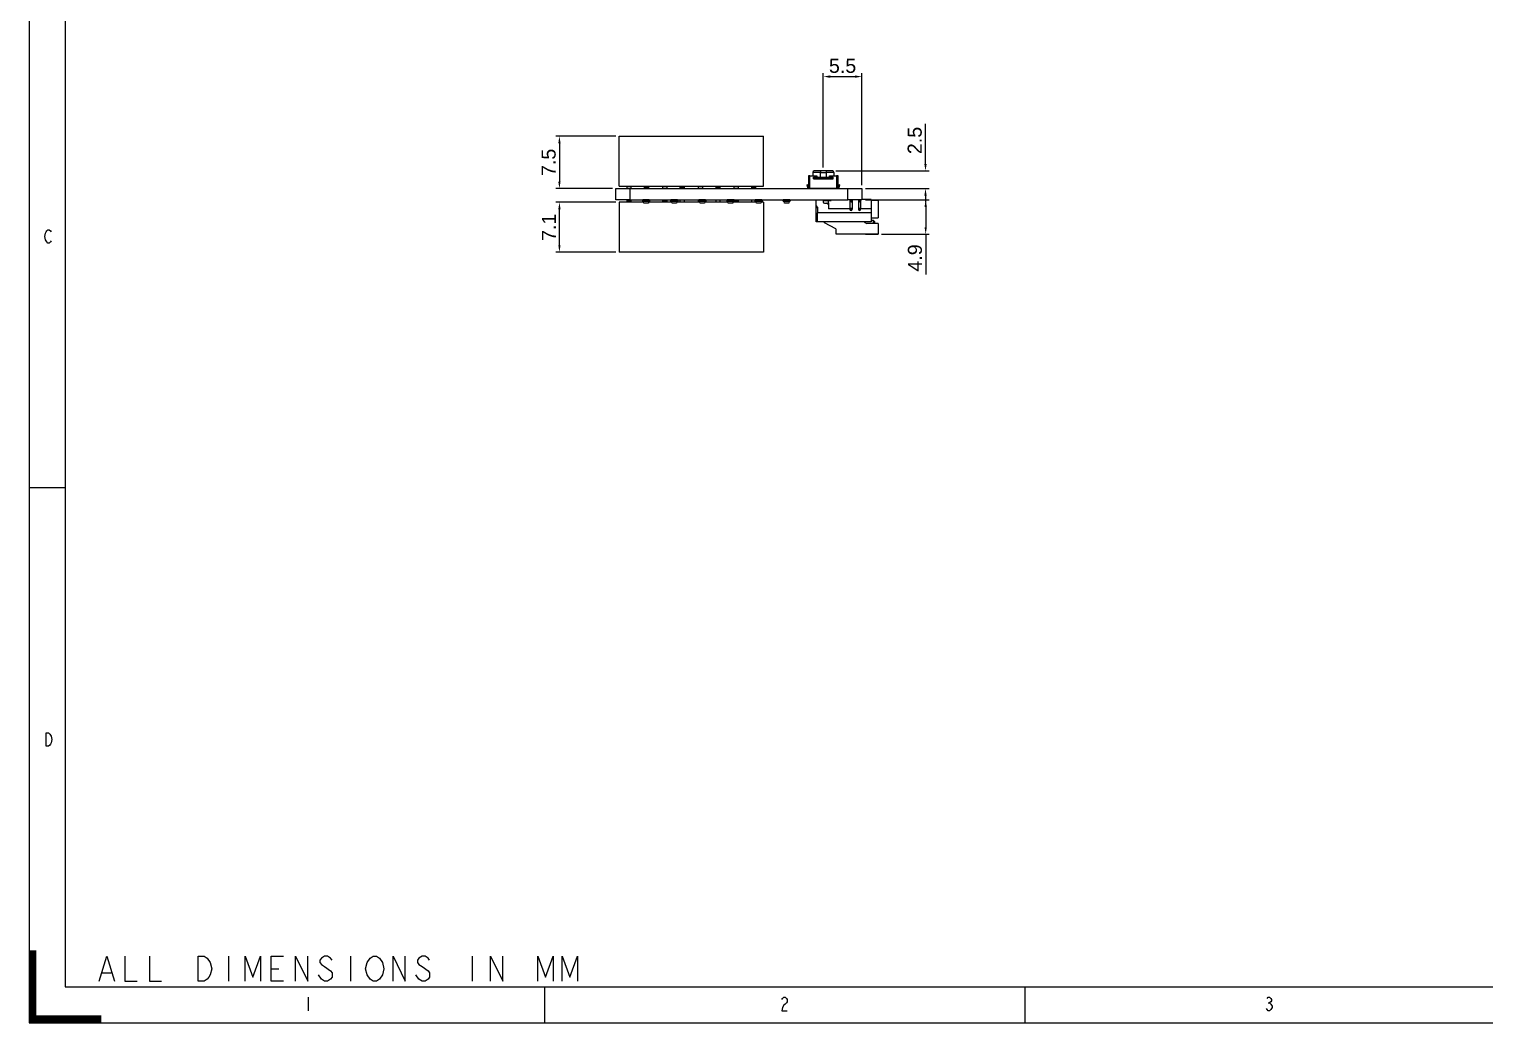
# Model space of a CAD drawing. Header units: millimetres. Extents: x -41 to 379, y -37 to 257.
# Drawn here: x -41.1 to 165.9, y -37.1 to 104.2 of the extents above; entities that cross this region are included whole.
import ezdxf
from ezdxf.lldxf.tags import DXFTag

# ---------------------------------------------------------------- set-up
doc = ezdxf.new("R2010")
doc.units = ezdxf.units.MM
doc.layers.add('1', color=7, linetype='Continuous')
doc.layers.add('EFEXPLORER-ENCLOSURE-DXF_FORMAT', color=7, linetype='Continuous')
doc.styles.get("Standard").update_dxf_attribs({"font": 'arial.ttf'})
tags = doc.linetypes.add('DASHED', pattern=[25.72, 12.86, -12.86]).pattern_tags.tags
tags[6:7] = [DXFTag(74, 4), DXFTag(75, 0), DXFTag(340, '0'), DXFTag(46, 0.0), DXFTag(50, 0.0), DXFTag(44, 0.0), DXFTag(45, 0.0)]
tags[4:5] = [DXFTag(74, 4), DXFTag(75, 0), DXFTag(340, '0'), DXFTag(46, 0.0), DXFTag(50, 0.0), DXFTag(44, 0.0), DXFTag(45, 0.0)]
doc.dimstyles.get("Standard").update_dxf_attribs({"dimtxt": 2, "dimasz": 1, "dimexe": 0.5, "dimexo": 0.5, "dimgap": 0.5, "dimtad": 1, "dimdec": 1, "dimzin": 0, "dimdsep": 46, "dimtxsty": 'Standard', "dimcen": 0.09, "dimclrd": 1, "dimclre": 3, "dimclrt": 6, "dimadec": 0, "dimazin": 0, "dimtfac": 1, "dimtdec": 1, "dimtofl": 0, "dimtmove": 0, "dimatfit": 3, "dimfxl": 1, "dimtolj": 1, "dimtzin": 0, "dimarcsym": 0})

# ---------------------------------------------------------------- blocks, each defined once
blk = doc.blocks.new('*D38')
at = {"color": 3, "lineweight": -2}
for p, q in [((42.3, 89), (33.79, 89)), ((41.82, 81.55), (33.79, 81.55))]:
    blk.add_line(p, q, dxfattribs=at)
at = {"color": 1, "lineweight": -2}
blk.add_line((34.29, 88), (34.29, 82.55), dxfattribs=at)
at = {"color": 1, "lineweight": 18}
for points in [[(34.13, 88), (34.46, 88), (34.29, 89)], [(34.13, 82.55), (34.46, 82.55), (34.29, 81.55)]]:
    blk.add_solid(points, dxfattribs=at)
at = {"layer": 'Defpoints', "color": 0, "lineweight": 18}
for p in [(42.8, 89), (34.29, 81.55), (42.32, 81.55)]:
    blk.add_point(p, dxfattribs=at)
at = {"color": 6, "lineweight": 18, "insert": (32.77, 85.27), "char_height": 2, "attachment_point": 5, "rotation": 90}
blk.add_mtext('\\A1;7.5', dxfattribs=at)
blk = doc.blocks.new('*D39')
at = {"color": 3, "lineweight": -2}
for p, q in [((42.3, 79.6), (33.79, 79.6)), ((42.3, 72.5), (33.79, 72.5))]:
    blk.add_line(p, q, dxfattribs=at)
at = {"color": 1, "lineweight": -2}
blk.add_line((34.29, 73.5), (34.29, 78.6), dxfattribs=at)
at = {"color": 1, "lineweight": 18}
for points in [[(34.13, 78.6), (34.46, 78.6), (34.29, 79.6)], [(34.13, 73.5), (34.46, 73.5), (34.29, 72.5)]]:
    blk.add_solid(points, dxfattribs=at)
at = {"layer": 'Defpoints', "color": 0, "lineweight": 18}
for p in [(34.29, 79.6), (42.8, 79.6), (42.8, 72.5)]:
    blk.add_point(p, dxfattribs=at)
at = {"color": 6, "lineweight": 18, "insert": (32.79, 76.05), "char_height": 2, "attachment_point": 5, "rotation": 90}
blk.add_mtext('\\A1;7.1', dxfattribs=at)
blk = doc.blocks.new('*D40')
at = {"color": 1, "lineweight": -2}
for p, q in [((86.37, 85.05), (86.37, 90.74)), ((86.37, 80.55), (86.37, 79.55))]:
    blk.add_line(p, q, dxfattribs=at)
at = {"color": 3, "lineweight": -2}
for p, q in [((73.62, 84.05), (86.87, 84.05)), ((77.82, 81.55), (86.87, 81.55))]:
    blk.add_line(p, q, dxfattribs=at)
at = {"color": 1, "lineweight": 18}
for points in [[(86.2, 85.05), (86.53, 85.05), (86.37, 84.05)], [(86.2, 80.55), (86.53, 80.55), (86.37, 81.55)]]:
    blk.add_solid(points, dxfattribs=at)
at = {"layer": 'Defpoints', "color": 0, "lineweight": 18}
for p in [(73.12, 84.05), (86.37, 84.05), (77.32, 81.55)]:
    blk.add_point(p, dxfattribs=at)
at = {"color": 6, "lineweight": 18, "insert": (84.84, 88.39), "char_height": 2, "attachment_point": 5, "rotation": 90}
blk.add_mtext('\\A1;2.5', dxfattribs=at)
blk = doc.blocks.new('*D41')
at = {"color": 3, "lineweight": -2}
for p, q in [((77.82, 79.95), (86.89, 79.95)), ((80.12, 75.05), (86.89, 75.05))]:
    blk.add_line(p, q, dxfattribs=at)
at = {"color": 1, "lineweight": -2}
for p, q in [((86.39, 78.95), (86.39, 76.05)), ((86.39, 75.05), (86.39, 69.32))]:
    blk.add_line(p, q, dxfattribs=at)
at = {"color": 1, "lineweight": 18}
for points in [[(86.23, 78.95), (86.56, 78.95), (86.39, 79.95)], [(86.23, 76.05), (86.56, 76.05), (86.39, 75.05)]]:
    blk.add_solid(points, dxfattribs=at)
at = {"layer": 'Defpoints', "color": 0, "lineweight": 18}
for p in [(77.32, 79.95), (79.62, 75.05), (86.39, 75.05)]:
    blk.add_point(p, dxfattribs=at)
at = {"color": 6, "lineweight": 18, "insert": (84.87, 71.68), "char_height": 2, "attachment_point": 5, "rotation": 90}
blk.add_mtext('\\A1;4.9', dxfattribs=at)
blk = doc.blocks.new('*D44')
at = {"color": 3, "lineweight": -2}
for p, q in [((71.82, 84.55), (71.82, 97.97)), ((77.32, 82.05), (77.32, 97.97))]:
    blk.add_line(p, q, dxfattribs=at)
at = {"color": 1, "lineweight": -2}
blk.add_line((72.82, 97.47), (76.32, 97.47), dxfattribs=at)
at = {"color": 1, "lineweight": 18}
for points in [[(72.82, 97.64), (72.82, 97.3), (71.82, 97.47)], [(76.32, 97.64), (76.32, 97.3), (77.32, 97.47)]]:
    blk.add_solid(points, dxfattribs=at)
at = {"layer": 'Defpoints', "color": 0, "lineweight": 18}
for p in [(77.32, 97.47), (71.82, 84.05), (77.32, 81.55)]:
    blk.add_point(p, dxfattribs=at)
at = {"color": 6, "lineweight": 18, "insert": (74.57, 98.99), "char_height": 2, "attachment_point": 5}
blk.add_mtext('\\A1;5.5', dxfattribs=at)

msp = doc.modelspace()

# ---------------------------------------------------------------- linework, layer by layer
at = {"layer": '1'}
for p, q in [((42.8, 81.9), (42.8, 89)), ((42.8, 89), (63.32, 89)), ((63.32, 81.9), (63.32, 89)), ((69.72, 83.35), (69.72, 81.57)), ((69.92, 83.35), (70.92, 83.35)), ((69.92, 81.57), (69.92, 83.35)), ((70.32, 83.85), (70.32, 83.35)), ((70.42, 83.15), (73.22, 83.15)), ((70.42, 82.95), (70.42, 83.15)), ((70.92, 83.15), (70.42, 83.15)), ((70.42, 83.15), (70.42, 82.95)), ((70.42, 82.95), (73.22, 82.95)), ((73.22, 82.95), (70.42, 82.95)), ((70.92, 83.35), (70.92, 83.15)), ((72.22, 84.05), (71.42, 84.05)), ((71.42, 83.85), (72.22, 83.85)), ((71.42, 83.15), (71.42, 83.85)), ((72.22, 83.85), (72.22, 83.15)), ((72.72, 83.35), (73.72, 83.35)), ((72.72, 83.15), (72.72, 83.35)), ((73.22, 83.15), (72.72, 83.15)), ((73.22, 82.95), (73.22, 83.15)), ((73.22, 82.95), (73.22, 83.15)), ((73.32, 83.85), (73.32, 83.35)), ((73.72, 83.35), (73.72, 81.57)), ((73.92, 81.57), (73.92, 83.35)), ((42.32, 79.95), (42.32, 81.55)), ((42.8, 81.9), (63.32, 81.9)), ((43.87, 81.6), (44.47, 81.6)), ((44.32, 81.55), (75.32, 81.55)), ((44.32, 81.55), (44.32, 79.95)), ((46.47, 81.8), (46.41, 81.8)), ((46.41, 81.6), (46.41, 81.8)), ((46.47, 81.6), (46.41, 81.6)), ((46.47, 81.6), (46.47, 81.8)), ((47.01, 81.8), (46.95, 81.8)), ((46.95, 81.6), (46.95, 81.8)), ((47.01, 81.6), (46.95, 81.6)), ((47.01, 81.6), (47.01, 81.8)), ((48.95, 81.6), (49.55, 81.6)), ((51.55, 81.8), (51.49, 81.8)), ((51.49, 81.6), (51.49, 81.8)), ((51.55, 81.6), (51.49, 81.6)), ((51.55, 81.6), (51.55, 81.8)), ((52.09, 81.8), (52.03, 81.8)), ((52.03, 81.6), (52.03, 81.8)), ((52.09, 81.6), (52.03, 81.6)), ((52.09, 81.6), (52.09, 81.8)), ((54.03, 81.6), (54.63, 81.6)), ((56.63, 81.8), (56.57, 81.8)), ((56.57, 81.6), (56.57, 81.8)), ((56.63, 81.6), (56.57, 81.6)), ((56.63, 81.6), (56.63, 81.8)), ((57.17, 81.8), (57.11, 81.8)), ((57.11, 81.6), (57.11, 81.8)), ((57.17, 81.6), (57.11, 81.6)), ((57.17, 81.6), (57.17, 81.8)), ((59.11, 81.6), (59.71, 81.6)), ((61.71, 81.8), (61.65, 81.8)), ((61.65, 81.6), (61.65, 81.8)), ((61.71, 81.6), (61.65, 81.6)), ((61.71, 81.6), (61.71, 81.8)), ((62.25, 81.8), (62.19, 81.8)), ((62.19, 81.6), (62.19, 81.8)), ((62.25, 81.6), (62.19, 81.6)), ((62.25, 81.6), (62.25, 81.8)), ((69.52, 82.08), (69.62, 82.11)), ((69.62, 81.67), (69.52, 82.08)), ((69.62, 82.11), (69.72, 81.7)), ((69.77, 81.56), (70.37, 81.56)), ((69.82, 81.55), (69.82, 81.56)), ((73.72, 81.57), (69.92, 81.57)), ((70.37, 81.55), (70.37, 81.57)), ((73.27, 81.55), (73.27, 81.57)), ((73.27, 81.56), (73.87, 81.56)), ((73.82, 81.55), (73.82, 81.56)), ((73.92, 81.7), (74.02, 82.12)), ((74.02, 82.12), (74.12, 82.09)), ((74.12, 82.09), (74.02, 81.67)), ((75.32, 79.95), (75.32, 81.55)), ((77.32, 81.55), (77.32, 79.95)), ((42.8, 79.6), (42.8, 72.5)), ((46.29, 79.6), (42.8, 79.6)), ((43.87, 79.9), (43.93, 79.9)), ((43.87, 79.9), (43.87, 79.7)), ((43.87, 79.7), (43.93, 79.7)), ((43.93, 79.9), (43.93, 79.7)), ((44.32, 79.95), (75.32, 79.95)), ((44.41, 79.9), (44.47, 79.9)), ((44.41, 79.9), (44.41, 79.7)), ((44.41, 79.7), (44.47, 79.7)), ((44.47, 79.9), (44.47, 79.7)), ((46.12, 79.94), (46.12, 79.77)), ((46.14, 79.77), (46.14, 79.94)), ((46.16, 79.94), (46.14, 79.94)), ((46.14, 79.77), (46.16, 79.77)), ((46.16, 79.75), (46.14, 79.75)), ((46.16, 79.94), (46.16, 79.95)), ((47.08, 79.94), (46.16, 79.94)), ((46.27, 79.77), (46.16, 79.77)), ((46.16, 79.75), (46.16, 79.77)), ((46.16, 79.75), (46.26, 79.75)), ((46.27, 79.77), (46.97, 79.77)), ((46.31, 79.45), (46.27, 79.77)), ((46.94, 79.45), (46.31, 79.45)), ((46.45, 79.95), (46.45, 79.94)), ((46.79, 79.95), (46.79, 79.94)), ((46.97, 79.77), (46.94, 79.45)), ((50.29, 79.6), (46.95, 79.6)), ((47.08, 79.77), (46.97, 79.77)), ((46.99, 79.75), (47.08, 79.75)), ((47.08, 79.95), (47.08, 79.94)), ((47.08, 79.94), (47.11, 79.94)), ((47.08, 79.77), (47.08, 79.75)), ((47.11, 79.77), (47.08, 79.77)), ((47.11, 79.75), (47.08, 79.75)), ((47.11, 79.77), (47.11, 79.94)), ((47.12, 79.94), (47.12, 79.77)), ((48.95, 79.9), (49.01, 79.9)), ((48.95, 79.9), (48.95, 79.7)), ((48.95, 79.7), (49.01, 79.7)), ((49.01, 79.9), (49.01, 79.7)), ((49.49, 79.9), (49.55, 79.9)), ((49.49, 79.9), (49.49, 79.7)), ((49.49, 79.7), (49.55, 79.7)), ((49.55, 79.9), (49.55, 79.7)), ((50.12, 79.94), (50.12, 79.77)), ((50.14, 79.77), (50.14, 79.94)), ((50.16, 79.94), (50.14, 79.94)), ((50.14, 79.77), (50.16, 79.77)), ((50.16, 79.75), (50.14, 79.75)), ((50.16, 79.94), (50.16, 79.95)), ((51.08, 79.94), (50.16, 79.94)), ((50.27, 79.77), (50.16, 79.77)), ((50.16, 79.75), (50.16, 79.77)), ((50.16, 79.75), (50.26, 79.75)), ((50.27, 79.77), (50.97, 79.77)), ((50.31, 79.45), (50.27, 79.77)), ((50.94, 79.45), (50.31, 79.45)), ((50.45, 79.95), (50.45, 79.94)), ((50.79, 79.95), (50.79, 79.94)), ((50.97, 79.77), (50.94, 79.45)), ((54.29, 79.6), (50.95, 79.6)), ((51.08, 79.77), (50.97, 79.77)), ((50.99, 79.75), (51.08, 79.75)), ((51.08, 79.95), (51.08, 79.94)), ((51.08, 79.94), (51.11, 79.94)), ((51.08, 79.77), (51.08, 79.75)), ((51.11, 79.77), (51.08, 79.77)), ((51.11, 79.75), (51.08, 79.75)), ((51.11, 79.77), (51.11, 79.94)), ((51.12, 79.94), (51.12, 79.77)), ((52.09, 79.9), (51.49, 79.9)), ((54.03, 79.9), (54.09, 79.9)), ((54.03, 79.9), (54.03, 79.7)), ((54.03, 79.7), (54.09, 79.7)), ((54.09, 79.9), (54.09, 79.7)), ((54.12, 79.94), (54.12, 79.77)), ((54.14, 79.77), (54.14, 79.94)), ((54.16, 79.94), (54.14, 79.94)), ((54.14, 79.77), (54.16, 79.77)), ((54.16, 79.75), (54.14, 79.75)), ((54.16, 79.94), (54.16, 79.95)), ((55.08, 79.94), (54.16, 79.94)), ((54.27, 79.77), (54.16, 79.77)), ((54.16, 79.75), (54.16, 79.77)), ((54.16, 79.75), (54.26, 79.75)), ((54.27, 79.77), (54.97, 79.77)), ((54.31, 79.45), (54.27, 79.77)), ((54.94, 79.45), (54.31, 79.45)), ((54.45, 79.95), (54.45, 79.94)), ((54.79, 79.95), (54.79, 79.94)), ((54.97, 79.77), (54.94, 79.45)), ((58.29, 79.6), (54.95, 79.6)), ((55.08, 79.77), (54.97, 79.77)), ((54.99, 79.75), (55.08, 79.75)), ((55.08, 79.95), (55.08, 79.94)), ((55.08, 79.94), (55.11, 79.94)), ((55.11, 79.77), (55.08, 79.77)), ((55.08, 79.77), (55.08, 79.75)), ((55.11, 79.75), (55.08, 79.75)), ((55.11, 79.77), (55.11, 79.94)), ((55.12, 79.94), (55.12, 79.77)), ((57.17, 79.9), (56.57, 79.9)), ((58.12, 79.94), (58.12, 79.77)), ((58.14, 79.77), (58.14, 79.94)), ((58.16, 79.94), (58.14, 79.94)), ((58.14, 79.77), (58.16, 79.77)), ((58.16, 79.75), (58.14, 79.75)), ((58.16, 79.94), (58.16, 79.95)), ((59.08, 79.94), (58.16, 79.94)), ((58.16, 79.75), (58.16, 79.77)), ((58.27, 79.77), (58.16, 79.77)), ((58.16, 79.75), (58.26, 79.75)), ((58.27, 79.77), (58.97, 79.77)), ((58.31, 79.45), (58.27, 79.77)), ((58.94, 79.45), (58.31, 79.45)), ((58.45, 79.95), (58.45, 79.94)), ((58.79, 79.95), (58.79, 79.94)), ((58.97, 79.77), (58.94, 79.45)), ((62.29, 79.6), (58.95, 79.6)), ((59.08, 79.77), (58.97, 79.77)), ((58.99, 79.75), (59.08, 79.75)), ((59.08, 79.95), (59.08, 79.94)), ((59.08, 79.94), (59.11, 79.94)), ((59.08, 79.77), (59.08, 79.75)), ((59.11, 79.77), (59.08, 79.77)), ((59.11, 79.75), (59.08, 79.75)), ((59.11, 79.77), (59.11, 79.94)), ((59.11, 79.75), (59.11, 79.7)), ((59.11, 79.7), (59.17, 79.7)), ((59.12, 79.94), (59.12, 79.77)), ((59.12, 79.9), (59.17, 79.9)), ((59.17, 79.9), (59.17, 79.7)), ((59.65, 79.9), (59.71, 79.9)), ((59.65, 79.9), (59.65, 79.7)), ((59.65, 79.7), (59.71, 79.7)), ((59.71, 79.9), (59.71, 79.7)), ((62.12, 79.9), (61.65, 79.9)), ((62.12, 79.94), (62.12, 79.77)), ((62.14, 79.77), (62.14, 79.94)), ((62.16, 79.94), (62.14, 79.94)), ((62.14, 79.77), (62.16, 79.77)), ((62.16, 79.75), (62.14, 79.75)), ((62.16, 79.94), (62.16, 79.95)), ((63.08, 79.94), (62.16, 79.94)), ((62.27, 79.77), (62.16, 79.77)), ((62.16, 79.75), (62.16, 79.77)), ((62.16, 79.75), (62.26, 79.75)), ((62.27, 79.77), (62.97, 79.77)), ((62.31, 79.45), (62.27, 79.77)), ((62.94, 79.45), (62.31, 79.45)), ((62.45, 79.95), (62.45, 79.94)), ((62.79, 79.95), (62.79, 79.94)), ((62.97, 79.77), (62.94, 79.45)), ((63.32, 79.6), (62.95, 79.6)), ((63.08, 79.77), (62.97, 79.77)), ((62.99, 79.75), (63.08, 79.75)), ((63.08, 79.95), (63.08, 79.94)), ((63.08, 79.94), (63.11, 79.94)), ((63.08, 79.77), (63.08, 79.75)), ((63.11, 79.77), (63.08, 79.77)), ((63.11, 79.75), (63.08, 79.75)), ((63.11, 79.77), (63.11, 79.94)), ((63.12, 79.94), (63.12, 79.77)), ((63.32, 79.6), (63.32, 72.5)), ((66.12, 79.94), (66.12, 79.77)), ((66.14, 79.77), (66.14, 79.94)), ((66.16, 79.94), (66.14, 79.94)), ((66.14, 79.77), (66.16, 79.77)), ((66.16, 79.75), (66.14, 79.75)), ((66.16, 79.94), (66.16, 79.95)), ((67.08, 79.94), (66.16, 79.94)), ((66.16, 79.75), (66.16, 79.77)), ((66.27, 79.77), (66.16, 79.77)), ((66.16, 79.75), (66.26, 79.75)), ((66.27, 79.77), (66.97, 79.77)), ((66.31, 79.45), (66.27, 79.77)), ((66.94, 79.45), (66.31, 79.45)), ((66.45, 79.95), (66.45, 79.94)), ((66.79, 79.95), (66.79, 79.94)), ((66.97, 79.77), (66.94, 79.45)), ((67.08, 79.77), (66.97, 79.77)), ((66.99, 79.75), (67.08, 79.75)), ((67.08, 79.95), (67.08, 79.94)), ((67.08, 79.94), (67.11, 79.94)), ((67.08, 79.77), (67.08, 79.75)), ((67.11, 79.77), (67.08, 79.77)), ((67.11, 79.75), (67.08, 79.75)), ((67.11, 79.77), (67.11, 79.94)), ((67.12, 79.94), (67.12, 79.77)), ((70.72, 79.95), (70.72, 79.83)), ((70.72, 79.83), (70.81, 79.83)), ((70.81, 79.12), (70.81, 79.95)), ((71.01, 78.92), (70.81, 79.12)), ((70.81, 77.92), (70.81, 78.82)), ((71.01, 78.82), (70.81, 78.82)), ((71.01, 78.92), (71.01, 78.12)), ((71.81, 79.95), (71.81, 79.68)), ((72.02, 79.9), (71.81, 79.9)), ((71.81, 79.83), (72.55, 79.83)), ((72.01, 79.48), (72.35, 79.48)), ((72.02, 79.95), (72.02, 79.83)), ((72.47, 79.9), (72.95, 79.9)), ((72.47, 79.88), (72.47, 79.83)), ((72.55, 79.51), (72.55, 79.83)), ((72.55, 79.83), (72.95, 79.83)), ((72.55, 79.28), (72.55, 78.68)), ((75.62, 78.75), (75.92, 78.75)), ((75.77, 79.95), (75.77, 79.68)), ((75.77, 79.68), (75.92, 79.68)), ((75.92, 79.95), (75.92, 78.6)), ((76.82, 79.95), (76.82, 78.6)), ((76.82, 79.68), (76.97, 79.68)), ((76.82, 78.75), (77.02, 78.75)), ((76.97, 79.68), (76.97, 79.95)), ((77.04, 78.75), (77.12, 78.75)), ((78.62, 79.98), (77.32, 79.98)), ((78.62, 79.9), (79.62, 79.9)), ((79.62, 79.9), (79.62, 77.4)), ((71.01, 77.92), (70.81, 77.92)), ((70.81, 76.82), (70.81, 77.42)), ((71.01, 77.42), (70.81, 77.42)), ((71.01, 76.82), (70.81, 76.82)), ((78.62, 78.12), (71.01, 78.12)), ((78.62, 76.82), (71.01, 76.82)), ((72.02, 76.7), (72.02, 76.82)), ((73.62, 75.8), (72.02, 76.7)), ((75.62, 78.68), (72.55, 78.68)), ((75.62, 78.68), (75.62, 78.6)), ((75.62, 78.65), (75.92, 78.65)), ((75.85, 78.47), (75.69, 78.47)), ((76.82, 78.65), (77.02, 78.65)), ((77.03, 78.47), (76.89, 78.47)), ((77.02, 78.65), (77.02, 78.47)), ((77.03, 78.47), (77.03, 78.46)), ((77.06, 78.65), (77.12, 78.65)), ((77.06, 78.65), (77.06, 78.48)), ((78.62, 78.68), (77.12, 78.68)), ((77.12, 78.68), (77.12, 78.6)), ((78.62, 78.68), (78.62, 78.12)), ((78.62, 77.4), (79.62, 77.4)), ((78.62, 77.05), (78.92, 77.05)), ((78.92, 77.05), (79.12, 76.85)), ((78.92, 77.05), (78.92, 76.6)), ((79.12, 76.75), (78.97, 76.6)), ((79.12, 76.85), (79.12, 76.75)), ((73.62, 75.8), (73.62, 75.1)), ((73.62, 75.1), (79.62, 75.1)), ((77.82, 75.1), (77.82, 75.05)), ((77.82, 75.05), (79.62, 75.05)), ((79.62, 76.6), (78.02, 76.6)), ((79.62, 76.6), (79.62, 75.1)), ((79.62, 75.1), (79.62, 75.05)), ((63.32, 72.5), (42.8, 72.5))]:
    msp.add_line(p, q, dxfattribs=at)
for points in [[(69.92, 83.35), (69.78, 83.35), (69.72, 83.35)], [(71.42, 83.85), (70.87, 83.85), (70.47, 83.85), (70.32, 83.85)], [(71.42, 84.05), (70.98, 84.05), (70.63, 84.05), (70.52, 84.05)], [(71.42, 84.05), (71.42, 83.99), (71.42, 83.85)], [(73.12, 84.05), (72.86, 84.05), (72.22, 84.05)], [(72.22, 84.05), (72.22, 83.99), (72.22, 83.85)], [(73.32, 83.85), (73.17, 83.85), (72.77, 83.85), (72.22, 83.85)], [(73.92, 83.35), (73.86, 83.35), (73.72, 83.35)], [(42.32, 81.55), (42.47, 81.55), (42.91, 81.55), (43.56, 81.55), (44.32, 81.55)], [(43.87, 81.9), (43.87, 81.68), (43.87, 81.6)], [(44.47, 81.9), (44.47, 81.68), (44.47, 81.6)], [(46.41, 81.8), (46.41, 81.82), (46.41, 81.9)], [(46.95, 81.8), (46.71, 81.8), (46.47, 81.8)], [(46.95, 81.6), (46.71, 81.6), (46.47, 81.6)], [(47.01, 81.8), (47.01, 81.82), (47.01, 81.9)], [(48.95, 81.9), (48.95, 81.68), (48.95, 81.6)], [(49.55, 81.9), (49.55, 81.68), (49.55, 81.6)], [(51.49, 81.8), (51.49, 81.82), (51.49, 81.9)], [(52.03, 81.8), (51.79, 81.8), (51.55, 81.8)], [(52.03, 81.6), (51.79, 81.6), (51.55, 81.6)], [(52.09, 81.8), (52.09, 81.82), (52.09, 81.9)], [(54.03, 81.9), (54.03, 81.68), (54.03, 81.6)], [(54.63, 81.9), (54.63, 81.68), (54.63, 81.6)], [(56.57, 81.8), (56.57, 81.82), (56.57, 81.9)], [(57.11, 81.8), (56.87, 81.8), (56.63, 81.8)], [(57.11, 81.6), (56.87, 81.6), (56.63, 81.6)], [(57.17, 81.8), (57.17, 81.82), (57.17, 81.9)], [(59.11, 81.9), (59.11, 81.68), (59.11, 81.6)], [(59.71, 81.9), (59.71, 81.68), (59.71, 81.6)], [(61.65, 81.8), (61.65, 81.82), (61.65, 81.9)], [(62.19, 81.8), (61.95, 81.8), (61.71, 81.8)], [(62.19, 81.6), (61.95, 81.6), (61.71, 81.6)], [(62.25, 81.8), (62.25, 81.82), (62.25, 81.9)], [(69.72, 81.57), (69.78, 81.57), (69.92, 81.57)], [(73.72, 81.57), (73.86, 81.57), (73.92, 81.57)], [(75.32, 81.55), (76.09, 81.55), (76.74, 81.55), (77.17, 81.55), (77.32, 81.55)], [(44.32, 79.95), (43.56, 79.95), (42.91, 79.95), (42.47, 79.95), (42.32, 79.95)], [(43.87, 79.7), (43.87, 79.67), (43.87, 79.6)], [(43.93, 79.9), (44.17, 79.9), (44.41, 79.9)], [(43.93, 79.7), (44.17, 79.7), (44.41, 79.7)], [(44.47, 79.7), (44.47, 79.67), (44.47, 79.6)], [(47.01, 79.6), (47.01, 79.68), (47.01, 79.75)], [(48.95, 79.7), (48.95, 79.67), (48.95, 79.6)], [(49.01, 79.9), (49.25, 79.9), (49.49, 79.9)], [(49.01, 79.7), (49.25, 79.7), (49.49, 79.7)], [(49.55, 79.7), (49.55, 79.67), (49.55, 79.6)], [(51.49, 79.6), (51.49, 79.81), (51.49, 79.9)], [(52.09, 79.6), (52.09, 79.81), (52.09, 79.9)], [(54.03, 79.7), (54.03, 79.67), (54.03, 79.6)], [(54.09, 79.9), (54.11, 79.9), (54.12, 79.9)], [(54.09, 79.7), (54.18, 79.7), (54.28, 79.7)], [(56.57, 79.6), (56.57, 79.81), (56.57, 79.9)], [(57.17, 79.6), (57.17, 79.81), (57.17, 79.9)], [(59.11, 79.7), (59.11, 79.67), (59.11, 79.6)], [(59.17, 79.9), (59.41, 79.9), (59.65, 79.9)], [(59.17, 79.7), (59.41, 79.7), (59.65, 79.7)], [(59.71, 79.7), (59.71, 79.67), (59.71, 79.6)], [(61.65, 79.6), (61.65, 79.81), (61.65, 79.9)], [(62.25, 79.6), (62.25, 79.68), (62.25, 79.75)], [(70.81, 78.82), (70.81, 79.03), (70.81, 79.12)], [(72.55, 79.51), (72.55, 79.4), (72.55, 79.28)], [(72.95, 79.95), (72.95, 79.9), (72.95, 79.83)], [(77.32, 79.95), (77.17, 79.95), (76.74, 79.95), (76.09, 79.95), (75.32, 79.95)], [(75.62, 79.95), (75.62, 79.7), (75.62, 79.24), (75.62, 78.68)], [(75.77, 79.68), (75.67, 79.68), (75.62, 79.68)], [(77.12, 79.68), (77.08, 79.68), (76.97, 79.68)], [(77.02, 78.75), (77.02, 78.72), (77.02, 78.65)], [(77.02, 78.75), (77.03, 78.75), (77.04, 78.75)], [(77.04, 78.75), (77.06, 78.72), (77.06, 78.65)], [(77.12, 79.95), (77.12, 79.8), (77.12, 79.33), (77.12, 78.68)], [(78.62, 79.98), (78.62, 79.8), (78.62, 79.33), (78.62, 78.68)], [(70.81, 77.42), (70.81, 77.56), (70.81, 77.92)], [(71.01, 76.82), (71.01, 76.99), (71.01, 77.47), (71.01, 78.12)], [(77.02, 78.65), (77.04, 78.65), (77.06, 78.65)], [(77.05, 78.47), (77.04, 78.47), (77.03, 78.47)], [(78.62, 78.12), (78.62, 77.47), (78.62, 76.99), (78.62, 76.82)]]:
    msp.add_lwpolyline(points, dxfattribs=at)
for centre, radius, start, end in [((70.52, 83.85), 0.2, 90, 180), ((73.12, 83.85), 0.2, 0, 90), ((69.77, 81.71), 0.15, 194, 270), ((73.87, 81.71), 0.15, 270, 346), ((46.14, 79.94), 0.015, 149.9991, 180), ((46.14, 79.77), 0.015, 180, 270), ((46.26, 79.77), 0.015, 270, 0), ((46.26, 79.94), 0.015, 0, 30.0009), ((46.99, 79.94), 0.015, 149.9991, 180), ((46.99, 79.77), 0.015, 180, 270), ((47.11, 79.77), 0.015, 270, 0), ((47.11, 79.94), 0.015, 0, 30.0009), ((50.14, 79.94), 0.015, 149.9991, 180), ((50.14, 79.77), 0.015, 180, 270), ((50.26, 79.77), 0.015, 270, 0), ((50.26, 79.94), 0.015, 0, 30.0009), ((50.99, 79.94), 0.015, 149.9991, 180), ((50.99, 79.77), 0.015, 180, 270), ((51.11, 79.77), 0.015, 270, 0), ((51.11, 79.94), 0.015, 0, 30.0009), ((54.14, 79.94), 0.015, 149.9991, 180), ((54.14, 79.77), 0.015, 180, 270), ((54.26, 79.77), 0.015, 270, 0), ((54.26, 79.94), 0.015, 0, 30.0009), ((54.99, 79.94), 0.015, 149.9991, 180), ((54.99, 79.77), 0.015, 180, 270), ((55.11, 79.77), 0.015, 270, 0), ((55.11, 79.94), 0.015, 0, 30.0009), ((58.14, 79.94), 0.015, 149.9991, 180), ((58.14, 79.77), 0.015, 180, 270), ((58.26, 79.77), 0.015, 270, 0), ((58.26, 79.94), 0.015, 0, 30.0009), ((58.99, 79.94), 0.015, 149.9991, 180), ((58.99, 79.77), 0.015, 180, 270), ((59.11, 79.77), 0.015, 270, 0), ((59.11, 79.94), 0.015, 0, 30.0009), ((62.14, 79.94), 0.015, 149.9991, 180), ((62.14, 79.77), 0.015, 180, 270), ((62.26, 79.77), 0.015, 270, 0), ((62.26, 79.94), 0.015, 0, 30.0009), ((62.99, 79.94), 0.015, 149.9991, 180), ((62.99, 79.77), 0.015, 180, 270), ((63.11, 79.77), 0.015, 270, 0), ((63.11, 79.94), 0.015, 0, 30.0009), ((66.14, 79.94), 0.015, 149.9991, 180), ((66.14, 79.77), 0.015, 180, 270), ((66.26, 79.77), 0.015, 270, 0), ((66.26, 79.94), 0.015, 0, 30.0009), ((66.99, 79.94), 0.015, 149.9991, 180), ((66.99, 79.77), 0.015, 180, 270), ((67.11, 79.77), 0.015, 270, 0), ((67.11, 79.94), 0.015, 0, 30.0009), ((72.01, 79.68), 0.2, 180, 270), ((72.35, 79.28), 0.2, 0, 90), ((72.32, 79.88), 0.15, 0, 27.8184), ((75.77, 78.6), 0.15, 180, 0), ((76.97, 78.6), 0.15, 180, 0), ((78.02, 77), 0.4, 206.7413, 270)]:
    msp.add_arc(centre, radius, start, end, dxfattribs=at)
at = {"layer": 'EFEXPLORER-ENCLOSURE-DXF_FORMAT', "color": 18, "linetype": 'DASHED'}
for p, q in [((-41.14, 256.91), (-41.14, -37.09)), ((-41.14, -37.09), (368.61, -37.09))]:
    msp.add_line(p, q, dxfattribs=at)
at = {"layer": 'EFEXPLORER-ENCLOSURE-DXF_FORMAT', "color": 7, "linetype": 'Continuous'}
for p, q in [((-36.02, 251.79), (-36.02, -31.97)), ((-36.02, 38.97), (-41.14, 38.97)), ((-36.02, -31.97), (373.73, -31.97)), ((32.2, -37.09), (32.2, -31.97)), ((100.53, -37.09), (100.53, -31.97)), ((-1.43, -33.46), (-1.43, -35.36)), ((135.13, -34.25), (135.31, -34.25))]:
    msp.add_line(p, q, dxfattribs=at)
at = {"layer": 'EFEXPLORER-ENCLOSURE-DXF_FORMAT', "color": 18, "linetype": 'Continuous'}
for p, q in [((-41.14, -26.86), (-40.12, -26.86)), ((-41.14, -26.9), (-40.12, -26.9)), ((-41.14, -26.95), (-40.12, -26.95)), ((-41.14, -26.99), (-40.12, -26.99)), ((-41.14, -27.03), (-40.12, -27.03)), ((-41.14, -27.08), (-40.12, -27.08)), ((-41.14, -27.12), (-40.12, -27.12)), ((-41.14, -27.16), (-40.12, -27.16)), ((-41.14, -27.21), (-40.12, -27.21)), ((-41.14, -27.25), (-40.12, -27.25)), ((-41.14, -27.29), (-40.12, -27.29)), ((-41.14, -27.34), (-40.12, -27.34)), ((-41.14, -27.38), (-40.12, -27.38)), ((-41.14, -27.42), (-40.12, -27.42)), ((-41.14, -27.47), (-40.12, -27.47)), ((-41.14, -27.51), (-40.12, -27.51)), ((-41.14, -27.55), (-40.12, -27.55)), ((-41.14, -27.6), (-40.12, -27.6)), ((-41.14, -27.64), (-40.12, -27.64)), ((-41.14, -27.68), (-40.12, -27.68)), ((-41.14, -27.73), (-40.12, -27.73)), ((-41.14, -27.77), (-40.12, -27.77)), ((-41.14, -27.81), (-40.12, -27.81)), ((-41.14, -27.86), (-40.12, -27.86)), ((-41.14, -27.9), (-40.12, -27.9)), ((-41.14, -27.94), (-40.12, -27.94)), ((-41.14, -27.99), (-40.12, -27.99)), ((-41.14, -28.03), (-40.12, -28.03)), ((-41.14, -28.07), (-40.12, -28.07)), ((-41.14, -28.12), (-40.12, -28.12)), ((-41.14, -28.16), (-40.12, -28.16)), ((-41.14, -28.2), (-40.12, -28.2)), ((-41.14, -28.25), (-40.12, -28.25)), ((-41.14, -28.29), (-40.12, -28.29)), ((-41.14, -28.33), (-40.12, -28.33)), ((-41.14, -28.38), (-40.12, -28.38)), ((-41.14, -28.42), (-40.12, -28.42)), ((-41.14, -28.46), (-40.12, -28.46)), ((-41.14, -28.51), (-40.12, -28.51)), ((-41.14, -28.55), (-40.12, -28.55)), ((-41.14, -28.59), (-40.12, -28.59)), ((-41.14, -28.64), (-40.12, -28.64)), ((-41.14, -28.68), (-40.12, -28.68)), ((-41.14, -28.72), (-40.12, -28.72)), ((-41.14, -28.77), (-40.12, -28.77)), ((-41.14, -28.81), (-40.12, -28.81)), ((-41.14, -28.85), (-40.12, -28.85)), ((-41.14, -28.9), (-40.12, -28.9)), ((-41.14, -28.94), (-40.12, -28.94)), ((-41.14, -28.98), (-40.12, -28.98)), ((-12.77, -27.59), (-12.77, -31.18)), ((4.56, -27.59), (4.56, -31.18)), ((21.9, -27.59), (21.9, -31.18)), ((-41.14, -29.03), (-40.12, -29.03)), ((-41.14, -29.07), (-40.12, -29.07)), ((-41.14, -29.11), (-40.12, -29.11)), ((-41.14, -29.16), (-40.12, -29.16)), ((-41.14, -29.2), (-40.12, -29.2)), ((-41.14, -29.24), (-40.12, -29.24)), ((-41.14, -29.29), (-40.12, -29.29)), ((-41.14, -29.33), (-40.12, -29.33)), ((-41.14, -29.37), (-40.12, -29.37)), ((-41.14, -29.42), (-40.12, -29.42)), ((-41.14, -29.46), (-40.12, -29.46)), ((-41.14, -29.5), (-40.12, -29.5)), ((-41.14, -29.55), (-40.12, -29.55)), ((-41.14, -29.59), (-40.12, -29.59)), ((-41.14, -29.63), (-40.12, -29.63)), ((-41.14, -29.68), (-40.12, -29.68)), ((-41.14, -29.72), (-40.12, -29.72)), ((-41.14, -29.76), (-40.12, -29.76)), ((-41.14, -29.81), (-40.12, -29.81)), ((-41.14, -29.85), (-40.12, -29.85)), ((-41.14, -29.89), (-40.12, -29.89)), ((-41.14, -29.94), (-40.12, -29.94)), ((-41.14, -29.98), (-40.12, -29.98)), ((-41.14, -30.02), (-40.12, -30.02)), ((-41.14, -30.07), (-40.12, -30.07)), ((-41.14, -30.11), (-40.12, -30.11)), ((-41.14, -30.15), (-40.12, -30.15)), ((-41.14, -30.2), (-40.12, -30.2)), ((-41.14, -30.24), (-40.12, -30.24)), ((-41.14, -30.28), (-40.12, -30.28)), ((-41.14, -30.33), (-40.12, -30.33)), ((-41.14, -30.37), (-40.12, -30.37)), ((-41.14, -30.41), (-40.12, -30.41)), ((-41.14, -30.46), (-40.12, -30.46)), ((-41.14, -30.5), (-40.12, -30.5)), ((-41.14, -30.54), (-40.12, -30.54)), ((-41.14, -30.59), (-40.12, -30.59)), ((-41.14, -30.63), (-40.12, -30.63)), ((-41.14, -30.67), (-40.12, -30.67)), ((-41.14, -30.72), (-40.12, -30.72)), ((-41.14, -30.76), (-40.12, -30.76)), ((-41.14, -30.8), (-40.12, -30.8)), ((-41.14, -30.85), (-40.12, -30.85)), ((-41.14, -30.89), (-40.12, -30.89)), ((-41.14, -30.94), (-40.12, -30.94)), ((-41.14, -30.98), (-40.12, -30.98)), ((-41.14, -31.02), (-40.12, -31.02)), ((-30.76, -29.98), (-29.46, -29.98)), ((-6.71, -29.39), (-5.62, -29.39)), ((0.45, -30.88), (0.01, -30.28)), ((14.31, -30.88), (13.88, -30.28)), ((-41.14, -31.07), (-40.12, -31.07)), ((-41.14, -31.11), (-40.12, -31.11)), ((-41.14, -31.15), (-40.12, -31.15)), ((-41.14, -31.2), (-40.12, -31.2)), ((-41.14, -31.24), (-40.12, -31.24)), ((-41.14, -31.28), (-40.12, -31.28)), ((-41.14, -31.33), (-40.12, -31.33)), ((-41.14, -31.37), (-40.12, -31.37)), ((-41.14, -31.41), (-40.12, -31.41)), ((-41.14, -31.46), (-40.12, -31.46)), ((-41.14, -31.5), (-40.12, -31.5)), ((-41.14, -31.54), (-40.12, -31.54)), ((-41.14, -31.59), (-40.12, -31.59)), ((-41.14, -31.63), (-40.12, -31.63)), ((-41.14, -31.67), (-40.12, -31.67)), ((-41.14, -31.72), (-40.12, -31.72)), ((-41.14, -31.76), (-40.12, -31.76)), ((-41.14, -31.8), (-40.12, -31.8)), ((-41.14, -31.85), (-40.12, -31.85)), ((-41.14, -31.89), (-40.12, -31.89)), ((-41.14, -31.93), (-40.12, -31.93)), ((-41.14, -31.98), (-40.12, -31.98)), ((-41.14, -32.02), (-40.12, -32.02)), ((-41.14, -32.06), (-40.12, -32.06)), ((-41.14, -32.11), (-40.12, -32.11)), ((-41.14, -32.15), (-40.12, -32.15)), ((-41.14, -32.19), (-40.12, -32.19)), ((-41.14, -32.24), (-40.12, -32.24)), ((-41.14, -32.28), (-40.12, -32.28)), ((-41.14, -32.32), (-40.12, -32.32)), ((-41.14, -32.37), (-40.12, -32.37)), ((-41.14, -32.41), (-40.12, -32.41)), ((-41.14, -32.45), (-40.12, -32.45)), ((-41.14, -32.5), (-40.12, -32.5)), ((-41.14, -32.54), (-40.12, -32.54)), ((-41.14, -32.58), (-40.12, -32.58)), ((-41.14, -32.63), (-40.12, -32.63)), ((-41.14, -32.67), (-40.12, -32.67)), ((-41.14, -32.71), (-40.12, -32.71)), ((-41.14, -32.76), (-40.12, -32.76)), ((-41.14, -32.8), (-40.12, -32.8)), ((-41.14, -32.84), (-40.12, -32.84)), ((-41.14, -32.89), (-40.12, -32.89)), ((-41.14, -32.93), (-40.12, -32.93)), ((-41.14, -32.97), (-40.12, -32.97)), ((-41.14, -33.02), (-40.12, -33.02)), ((-41.14, -33.06), (-40.12, -33.06)), ((-41.14, -33.1), (-40.12, -33.1)), ((-41.14, -33.15), (-40.12, -33.15)), ((-41.14, -33.19), (-40.12, -33.19)), ((-41.14, -33.23), (-40.12, -33.23)), ((-41.14, -33.28), (-40.12, -33.28)), ((-41.14, -33.32), (-40.12, -33.32)), ((-41.14, -33.36), (-40.12, -33.36)), ((-41.14, -33.41), (-40.12, -33.41)), ((-41.14, -33.45), (-40.12, -33.45)), ((-41.14, -33.49), (-40.12, -33.49)), ((-41.14, -33.54), (-40.12, -33.54)), ((-41.14, -33.58), (-40.12, -33.58)), ((-41.14, -33.62), (-40.12, -33.62)), ((-41.14, -33.67), (-40.12, -33.67)), ((-41.14, -33.71), (-40.12, -33.71)), ((-41.14, -33.75), (-40.12, -33.75)), ((-41.14, -33.8), (-40.12, -33.8)), ((-41.14, -33.84), (-40.12, -33.84)), ((-41.14, -33.88), (-40.12, -33.88)), ((-41.14, -33.93), (-40.12, -33.93)), ((-41.14, -33.97), (-40.12, -33.97)), ((-41.14, -34.01), (-40.12, -34.01)), ((-41.14, -34.06), (-40.12, -34.06)), ((-41.14, -34.1), (-40.12, -34.1)), ((-41.14, -34.14), (-40.12, -34.14)), ((-41.14, -34.19), (-40.12, -34.19)), ((-41.14, -34.23), (-40.12, -34.23)), ((-41.14, -34.27), (-40.12, -34.27)), ((-41.14, -34.32), (-40.12, -34.32)), ((-41.14, -34.36), (-40.12, -34.36)), ((-41.14, -34.4), (-40.12, -34.4)), ((-41.14, -34.45), (-40.12, -34.45)), ((-41.14, -34.49), (-40.12, -34.49)), ((-41.14, -34.53), (-40.12, -34.53)), ((-41.14, -34.58), (-40.12, -34.58)), ((-41.14, -34.62), (-40.12, -34.62)), ((-41.14, -34.66), (-40.12, -34.66)), ((-41.14, -34.71), (-40.12, -34.71)), ((-41.14, -34.75), (-40.12, -34.75)), ((-41.14, -34.79), (-40.12, -34.79)), ((-41.14, -34.84), (-40.12, -34.84)), ((-41.14, -34.88), (-40.12, -34.88)), ((-41.14, -34.92), (-40.12, -34.92)), ((-41.14, -34.97), (-40.12, -34.97)), ((-41.14, -35.01), (-40.12, -35.01)), ((-41.14, -35.05), (-40.12, -35.05)), ((-41.14, -35.1), (-40.12, -35.1)), ((-41.14, -35.14), (-40.12, -35.14)), ((-41.14, -35.18), (-40.12, -35.18)), ((-41.14, -35.23), (-40.12, -35.23)), ((-41.14, -35.27), (-40.12, -35.27)), ((-41.14, -35.31), (-40.12, -35.31)), ((-41.14, -35.36), (-40.12, -35.36)), ((-41.14, -35.4), (-40.12, -35.4)), ((-41.14, -35.44), (-40.12, -35.44)), ((-41.14, -35.49), (-40.12, -35.49)), ((-41.14, -35.53), (-40.12, -35.53)), ((-41.14, -35.57), (-40.12, -35.57)), ((-41.14, -35.62), (-40.12, -35.62)), ((-41.14, -35.66), (-40.12, -35.66)), ((-41.14, -35.7), (-40.12, -35.7)), ((-41.14, -35.75), (-40.12, -35.75)), ((-41.14, -35.79), (-40.12, -35.79)), ((-41.14, -35.83), (-40.12, -35.83)), ((-41.14, -35.88), (-40.12, -35.88)), ((-41.14, -35.92), (-40.12, -35.92)), ((-41.14, -35.97), (-40.12, -35.97)), ((-41.14, -36.01), (-40.12, -36.01)), ((-41.14, -36.05), (-40.12, -36.05)), ((-41.14, -36.1), (-30.9, -36.1)), ((-41.14, -36.14), (-30.9, -36.14)), ((-41.14, -36.18), (-30.9, -36.18)), ((-41.14, -36.23), (-30.9, -36.23)), ((-41.14, -36.27), (-30.9, -36.27)), ((-41.14, -36.31), (-30.9, -36.31)), ((-41.14, -36.36), (-30.9, -36.36)), ((-41.14, -36.4), (-30.9, -36.4)), ((-41.14, -36.44), (-30.9, -36.44)), ((-41.14, -36.49), (-30.9, -36.49)), ((-41.14, -36.53), (-30.9, -36.53)), ((-41.14, -36.57), (-30.9, -36.57)), ((-41.14, -36.62), (-30.9, -36.62)), ((-41.14, -36.66), (-30.9, -36.66)), ((-41.14, -36.7), (-30.9, -36.7)), ((-41.14, -36.75), (-30.9, -36.75)), ((-41.14, -36.79), (-30.9, -36.79)), ((-41.14, -36.83), (-30.9, -36.83)), ((-41.14, -36.88), (-30.9, -36.88)), ((-41.14, -36.92), (-30.9, -36.92)), ((-41.14, -36.96), (-30.9, -36.96)), ((-41.14, -37.01), (-30.9, -37.01)), ((-41.14, -37.05), (-30.9, -37.05))]:
    msp.add_line(p, q, dxfattribs=at)
at = {"layer": 'EFEXPLORER-ENCLOSURE-DXF_FORMAT', "color": 7, "linetype": 'Continuous'}
for points in [[(-38.82, 74.27), (-38.91, 74.75), (-38.82, 75.22), (-38.73, 75.38), (-38.64, 75.54), (-38.47, 75.7), (-38.29, 75.7), (-38.11, 75.54), (-38.02, 75.38)], [(-38.02, 74.12), (-38.11, 73.96), (-38.29, 73.8), (-38.47, 73.8), (-38.64, 73.96), (-38.82, 74.27)], [(-38.2, 3.98), (-38.02, 3.66), (-37.93, 3.19), (-38.02, 2.71), (-38.11, 2.56), (-38.2, 2.4), (-38.38, 2.24), (-38.73, 2.24), (-38.73, 4.14)], [(-38.73, 4.14), (-38.38, 4.14), (-38.2, 3.98)], [(65.95, -33.78), (66.04, -33.62), (66.22, -33.46), (66.4, -33.46), (66.58, -33.62), (66.67, -33.78), (66.67, -34.1), (66.58, -34.25), (66.4, -34.41), (66.22, -34.57), (66.04, -34.89), (65.95, -35.36), (66.67, -35.36)], [(135.49, -34.41), (135.67, -34.73), (135.67, -34.89), (135.58, -35.04), (135.49, -35.2), (135.31, -35.36), (135.13, -35.36), (134.96, -35.2), (134.87, -35.04)], [(134.96, -33.62), (135.13, -33.46), (135.31, -33.46), (135.49, -33.62), (135.58, -33.78), (135.58, -33.94), (135.49, -34.1), (135.31, -34.25), (135.49, -34.41)]]:
    msp.add_lwpolyline(points, dxfattribs=at)
at = {"layer": 'EFEXPLORER-ENCLOSURE-DXF_FORMAT', "color": 18, "linetype": 'Continuous'}
for points in [[(-31.19, -31.18), (-30.11, -27.59), (-29.02, -31.18)], [(-27.51, -27.59), (-27.51, -31.18), (-25.77, -31.18)], [(-24.04, -27.59), (-24.04, -31.18), (-22.31, -31.18)], [(-15.81, -27.89), (-15.37, -28.49), (-15.16, -29.39), (-15.37, -30.28), (-15.59, -30.58), (-15.81, -30.88), (-16.24, -31.18), (-17.11, -31.18), (-17.11, -27.59)], [(-17.11, -27.59), (-16.24, -27.59), (-15.81, -27.89)], [(-10.39, -31.18), (-10.39, -27.59), (-9.31, -30.58), (-8.22, -27.59), (-8.22, -31.18)], [(-4.97, -31.18), (-6.71, -31.18), (-6.71, -27.59), (-4.97, -27.59)], [(-3.24, -31.18), (-3.24, -27.59), (-1.5, -31.18), (-1.5, -27.59)], [(1.96, -28.19), (1.75, -27.89), (1.31, -27.59), (0.88, -27.59), (0.45, -27.89), (0.23, -28.19), (0.23, -28.49), (0.45, -28.79), (0.88, -29.09)], [(7.38, -30.88), (6.95, -30.28), (6.73, -29.39), (6.95, -28.49)], [(6.95, -28.49), (7.38, -27.89), (7.81, -27.59), (8.25, -27.59), (8.68, -27.89)], [(8.68, -27.89), (9.11, -28.49), (9.33, -29.39), (9.11, -30.28)], [(10.63, -31.18), (10.63, -27.59), (12.36, -31.18), (12.36, -27.59)], [(15.83, -28.19), (15.61, -27.89), (15.18, -27.59), (14.75, -27.59), (14.31, -27.89), (14.1, -28.19), (14.1, -28.49), (14.31, -28.79), (14.75, -29.09)], [(24.5, -31.18), (24.5, -27.59), (26.23, -31.18), (26.23, -27.59)], [(31.22, -31.18), (31.22, -27.59), (32.3, -30.58), (33.38, -27.59), (33.38, -31.18)], [(34.68, -31.18), (34.68, -27.59), (35.77, -30.58), (36.85, -27.59), (36.85, -31.18)], [(0.88, -29.09), (1.75, -29.68), (1.96, -29.98), (1.96, -30.58), (1.75, -30.88), (1.31, -31.18), (0.88, -31.18), (0.45, -30.88)], [(9.11, -30.28), (8.68, -30.88), (8.25, -31.18), (7.81, -31.18), (7.38, -30.88)], [(14.75, -29.09), (15.61, -29.68), (15.83, -29.98), (15.83, -30.58), (15.61, -30.88), (15.18, -31.18), (14.75, -31.18), (14.31, -30.88)]]:
    msp.add_lwpolyline(points, dxfattribs=at)

# ---------------------------------------------------------------- dimensions: what is measured, and where the dimension line sits
at = {"lineweight": 18}
dim = msp.add_linear_dim(base=(77.32, 97.47), p1=(71.82, 84.05), p2=(77.32, 81.55), dimstyle='Standard', dxfattribs=at)
dim.commit()
dim.dimension.update_dxf_attribs({"geometry": '*D44', "text_midpoint": (74.57, 98.99)})
for base, p1, p2, picture, middle in [((86.37, 84.05), (77.32, 81.55), (73.12, 84.05), '*D40', (84.84, 88.39)), ((34.29167, 81.545599), (42.801328, 88.995602), (42.321327, 81.545599), '*D38', (32.774616, 85.2706)), ((34.29, 79.6), (42.8, 72.5), (42.8, 79.6), '*D39', (32.79, 76.05))]:
    dim = msp.add_linear_dim(base=base, p1=p1, p2=p2, angle=90, dimstyle='Standard', dxfattribs=at)
    dim.commit()
    dim.dimension.update_dxf_attribs({"geometry": picture, "text_midpoint": middle})
dim = msp.add_linear_dim(base=(86.39, 75.05), p1=(77.32, 79.95), p2=(79.62, 75.05), angle=90, dimstyle='Standard', dxfattribs=at)
dim.commit()
dim.dimension.update_dxf_attribs({"geometry": '*D41', "text_midpoint": (86.39, 71.68), "dimtype": 160})

doc.saveas('drawing.dxf')
